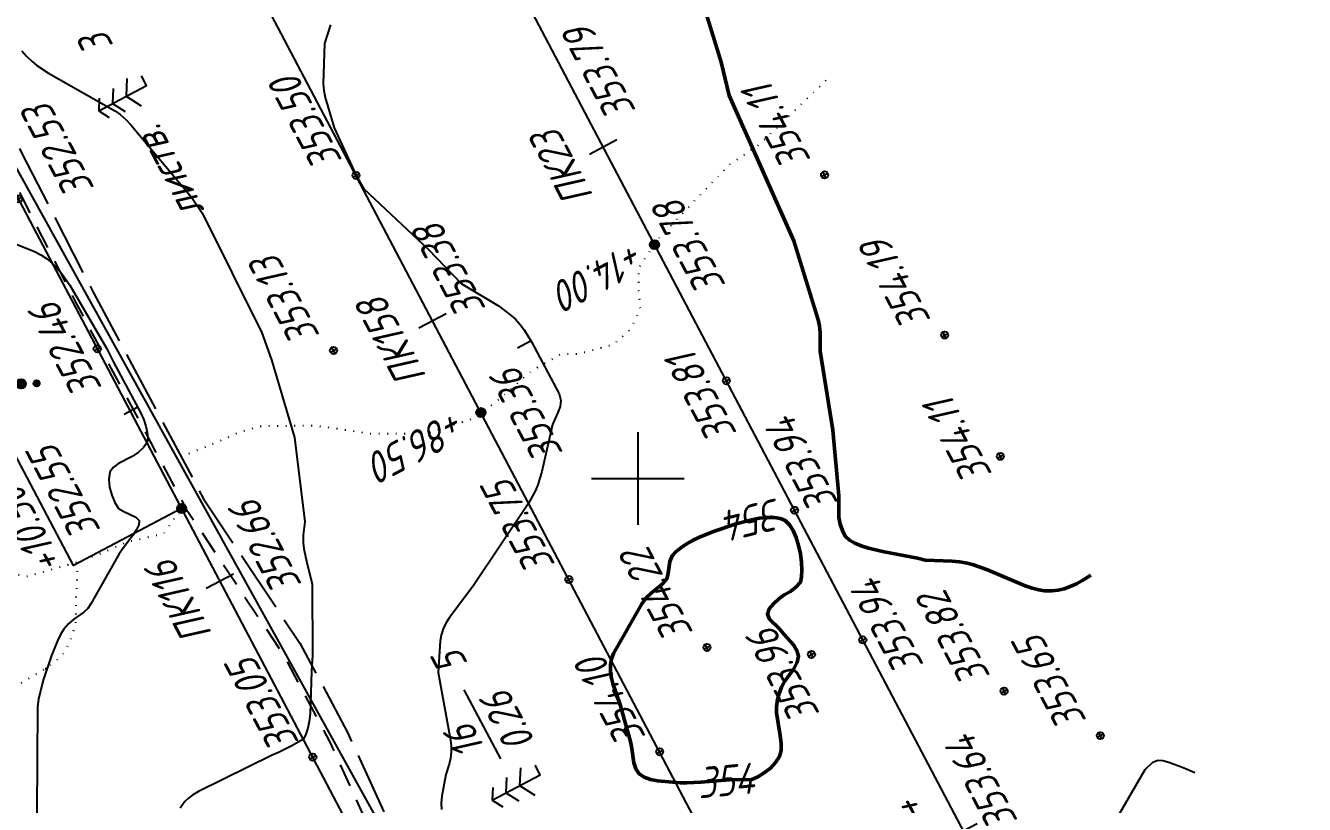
# Model space of a CAD drawing. Extents: x 1517348 to 1518464, y 2188576 to 2190606.
# Drawn here: x 1517520.8 to 1517686.2, y 2190157.8 to 2190258.6 of the extents above; entities that cross this region are included whole.
import ezdxf
from ezdxf.enums import TextEntityAlignment as Align

# ---------------------------------------------------------------- set-up
doc = ezdxf.new("R2010")
doc.units = 0
for name, pattern in [('ИИDash_30_20', [5, 3, -2]), ('ИИDash_80_20', [10, 8, -2]), ('ИИDot', [1, 0, -1])]:
    doc.linetypes.add(name, pattern=pattern)
for name, color, linetype, lineweight in [('ИИ_ГЕОСЕТКА_025', 3, 'Continuous', 25), ('ИИ_ДОРОГА_025', 7, 'Continuous', 25), ('ИИ_КОНТУР_025', 7, 'ИИDot', 25), ('ИИ_ОТМЕТКА_025', 7, 'Continuous', 25), ('ИИ_ПИКЕТАЖ_025', 7, 'Continuous', 25), ('ИИ_РАЗМЕР_025', 7, 'Continuous', 25), ('ИИ_РЕЛЬЕФ_025', 34, 'Continuous', 25), ('ИИ_РЕЛЬЕФ_050', 34, 'Continuous', 50), ('ИИ_ТРАССА_ТРУБ_025', 7, 'Continuous', 25), ('ИИ_УГОДЬЯ_025', 7, 'Continuous', 25)]:
    doc.layers.add(name, color=color, linetype=linetype, lineweight=lineweight)
doc.styles.add('VNIPISIMPLEXCUR', font='simplex.shx', dxfattribs={"width": 0.8, "oblique": 15})
doc.dimstyles.new('ИИ-2000-м-dm$0', dxfattribs={"dimscale": 2, "dimtxt": 2.5, "dimasz": 2.5, "dimexe": 1.25, "dimexo": 0, "dimgap": 1, "dimtad": 1, "dimtoh": 1, "dimzin": 1, "dimdsep": 46, "dimtxsty": 'VNIPISIMPLEXCUR', "dimblk": 'OBLIQUE', "dimcen": 2.5, "dimaunit": 1, "dimadec": 4, "dimazin": 0, "dimtfac": 1, "dimtmove": 1, "dimatfit": 2, "dimfxl": 1, "dimarcsym": 0})
doc.dimstyles.new('ИИ-2000-м-dm$2', dxfattribs={"dimscale": 2, "dimtxt": 2.5, "dimasz": 2.5, "dimexe": 1.25, "dimexo": 0, "dimgap": 1, "dimtad": 2, "dimtoh": 1, "dimzin": 1, "dimdsep": 46, "dimtxsty": 'VNIPISIMPLEXCUR', "dimcen": 2.5, "dimaunit": 1, "dimazin": 0, "dimtfac": 1, "dimtmove": 1, "dimatfit": 2, "dimfxl": 1, "dimarcsym": 0})

# ---------------------------------------------------------------- blocks, each defined once
blk = doc.blocks.new('ИИ053672А')
at = {"color": 0, "linetype": 'Continuous'}
for points in [[(0.7, 3.096), (0, 3.5), (-0.7, 3.096)], [(0, 3.5), (0, 0), (0.7, 0)], [(0.85, 2.009), (0, 2.5), (-0.85, 2.009)], [(1, 0.923), (0, 1.5), (-1, 0.923)]]:
    blk.add_lwpolyline(points, dxfattribs=at)
at = {"color": 0, "linetype": 'Continuous', "style": 'VNIPISIMPLEXCUR', "oblique": 15, "width": 0.8}
blk.add_attdef('RACE1', text='', height=2, dxfattribs=at).set_placement((-2, 2.25), align=Align.RIGHT)
blk.add_attdef('HEIGHT', (2, 2.25), '', height=2, dxfattribs=at)
blk.add_attdef('DISTANCE', text='', height=2, dxfattribs=at).set_placement((8.5, 1.75), align=Align.MIDDLE_LEFT)
blk.add_attdef('RACE2', text='', height=2, dxfattribs=at).set_placement((-2, 1.25), align=Align.TOP_RIGHT)
blk.add_attdef('THICKNESS', text='', height=2, dxfattribs=at).set_placement((2, 1.25), align=Align.TOP_LEFT)
blk = doc.blocks.new('PICKET')
at = {"color": 0, "linetype": 'Continuous', "lineweight": 25}
for p, q in [((-0.23, 0), (0.23, 0)), ((0, 0.23), (0, -0.23))]:
    blk.add_line(p, q, dxfattribs=at)
blk.add_circle((0, 0), 0.23, dxfattribs=at)
at = {"color": 0, "linetype": 'Continuous', "style": 'VNIPISIMPLEXCUR', "oblique": 15, "width": 0.8}
blk.add_attdef('OTMETKA', (1.25, 0.3), '', height=2, dxfattribs=at)
at = {"color": 8, "linetype": 'Continuous', "style": 'VNIPISIMPLEXCUR', "oblique": 15, "width": 0.8, "flags": 1}
blk.add_attdef('NOMER', (1.25, -2.7), '', height=2, dxfattribs=at)
blk = doc.blocks.new('ИИ053952')
at = {"linetype": 'Continuous', "lineweight": 25}
h = blk.add_hatch(color=0, dxfattribs=at)
edge = h.paths.add_edge_path()
edge.add_arc((-1.309, 2.13), 0.2, 0, 360)
h = blk.add_hatch(color=0, dxfattribs=at)
edge = h.paths.add_edge_path()
edge.add_arc((-0.785, 1.278), 0.3, 0, 360)
h = blk.add_hatch(color=0, dxfattribs=at)
edge = h.paths.add_edge_path()
edge.add_arc((1.499, 0.041), 0.3, 0, 360)
h = blk.add_hatch(color=0, dxfattribs=at)
edge = h.paths.add_edge_path()
edge.add_arc((2.499, 0.068), 0.2, 0, 360)
h = blk.add_hatch(color=0, dxfattribs=at)
edge = h.paths.add_edge_path()
edge.add_arc((-0.714, -1.319), 0.3, 0, 360)
h = blk.add_hatch(color=0, dxfattribs=at)
edge = h.paths.add_edge_path()
edge.add_arc((-1.19, -2.198), 0.2, 0, 360)
at = {"color": 0, "linetype": 'Continuous', "lineweight": 25}
for centre, radius in [((-1.309, 2.13), 0.2), ((-0.785, 1.278), 0.3), ((0, 0), 0.4), ((1.499, 0.041), 0.3), ((2.499, 0.068), 0.2), ((-0.714, -1.319), 0.3), ((-1.19, -2.198), 0.2)]:
    blk.add_circle(centre, radius, dxfattribs=at)
blk = doc.blocks.new('ИИ15001')
at = {"color": 0, "linetype": 'Continuous', "lineweight": 25}
blk.add_lwpolyline([(0, 1), (0, -1)], dxfattribs=at)
at = {"color": 0, "linetype": 'Continuous', "lineweight": 25, "style": 'VNIPISIMPLEXCUR', "oblique": 15, "width": 0.8}
blk.add_attdef('STATIONING', text='', height=2, dxfattribs=at).set_placement((0, 2), align=Align.CENTER)
at = {"color": 7, "linetype": 'Continuous', "lineweight": 25, "style": 'VNIPISIMPLEXCUR', "oblique": 15, "width": 0.8}
blk.add_attdef('HEIGHT', text='', height=2, dxfattribs=at).set_placement((0, -2), align=Align.TOP_CENTER)
blk = doc.blocks.new('ИИ15002')
at = {"linetype": 'Continuous', "lineweight": 25}
h = blk.add_hatch(color=0, dxfattribs=at)
edge = h.paths.add_edge_path()
edge.add_arc((0, 0), 0.3, 0, 360)
at = {"color": 0, "linetype": 'Continuous', "lineweight": 25}
blk.add_circle((0, 0), 0.3, dxfattribs=at)
at = {"color": 0, "linetype": 'Continuous', "style": 'VNIPISIMPLEXCUR', "oblique": 15, "width": 0.8}
blk.add_attdef('STATIONING', (1, 1.3), '', height=2, rotation=90, dxfattribs=at)
at = {"color": 7, "linetype": 'Continuous', "style": 'VNIPISIMPLEXCUR', "oblique": 15, "width": 0.8}
blk.add_attdef('HEIGHT', text='', height=2, dxfattribs=at).set_placement((0, -1.3), align=Align.TOP_CENTER)
blk = doc.blocks.new('ИИ053296')
at = {"color": 0, "linetype": 'Continuous', "lineweight": 25}
blk.add_lwpolyline([(0, 0), (1, 0)], dxfattribs=at)
blk = doc.blocks.new('*D23')
at = {"layer": 'Defpoints', "color": 0, "transparency": 16777216}
for p in [(1517433.62, 2190485.82), (1517814.44, 2189993.77), (1517710.22, 2189950.84), (1517583.52, 2189878.79), (1518412.38, 2188627.85)]:
    blk.add_point(p, dxfattribs=at)
at = {"layer": 'ИИ_РАЗМЕР_025', "color": 0, "lineweight": -2, "transparency": 16777216}
for p, q in [((1517701.87, 2189947.56), (1517694.82, 2189960.94)), ((1517709.2, 2189948.67), (1517701.87, 2189947.56))]:
    blk.add_line(p, q, dxfattribs=at)
blk.add_arc((1517718.1, 2189945.8), 9.35, 142.4771, 181.7709, dxfattribs=at)
at = {"layer": 'ИИ_РАЗМЕР_025', "color": 0, "transparency": 16777216}
for points in [[(1517710.25, 2189952), (1517711.11, 2189950.98), (1517713.74, 2189954.07)], [(1517709.4, 2189945.67), (1517708.1, 2189945.35), (1517709.73, 2189941.63)]]:
    blk.add_solid(points, dxfattribs=at)
at = {"layer": 'ИИ_РАЗМЕР_025', "color": 0, "transparency": 16777216, "insert": (1517695.12, 2189953.12), "char_height": 4, "attachment_point": 5, "rotation": 117.7798, "style": 'VNIPISIMPLEXCUR'}
blk.add_mtext("88°41'", dxfattribs=at)
blk = doc.blocks.new('_Oblique')
at = {"color": 0, "linetype": 'ByBlock', "lineweight": -2}
blk.add_line((-0.5, -0.5), (0.5, 0.5), dxfattribs=at)
blk = doc.blocks.new('*D27')
at = {"layer": 'Defpoints', "color": 0, "transparency": 16777216}
for p in [(1517483.76, 2190304.73), (1518396.8, 2188657.42), (1518396.8, 2188657.42)]:
    blk.add_point(p, dxfattribs=at)
at = {"layer": 'ИИ_РАЗМЕР_025', "color": 0, "lineweight": -2, "transparency": 16777216}
for p, q in [((1517483.76, 2190304.73), (1517481.57, 2190303.52)), ((1517483.76, 2190304.73), (1518396.8, 2188657.42)), ((1518396.8, 2188657.42), (1518394.62, 2188656.2))]:
    blk.add_line(p, q, dxfattribs=at)
at = {"layer": 'ИИ_РАЗМЕР_025', "color": 0, "lineweight": -2, "transparency": 16777216, "xscale": 4, "yscale": 4, "zscale": 4}
for p, rotation in [((1517483.76, 2190304.73), 118.9980081626661), ((1518396.8, 2188657.42), 298.9980081626661)]:
    blk.add_blockref('_Oblique', p, dxfattribs=dict(at, rotation=rotation))
at = {"layer": 'ИИ_РАЗМЕР_025', "color": 0, "transparency": 16777216, "insert": (1517937.66, 2189479.62), "char_height": 4, "attachment_point": 5, "rotation": 118.998, "style": 'VNIPISIMPLEXCUR'}
blk.add_mtext('1883.43', dxfattribs=at)
blk = doc.blocks.new('ИИ05012')
at = {"color": 0, "linetype": 'Continuous', "lineweight": 25, "flags": 128}
for points in [[(0, 3), (0, -3)], [(-3, 0), (3, 0)]]:
    blk.add_lwpolyline(points, dxfattribs=at)

msp = doc.modelspace()

# ---------------------------------------------------------------- linework, layer by layer
at = {"layer": 'ИИ_ДОРОГА_025', "linetype": 'ИИDash_80_20', "flags": 128}
msp.add_lwpolyline([(1517446.319, 2190384.679), (1517460.936, 2190356.707), (1517471.716, 2190335.493), (1517488.862, 2190302.777), (1517501.972, 2190277.143), (1517520.373, 2190241.961), (1517529.568, 2190224.008), (1517543.82, 2190197.368), (1517556.261, 2190178.705), (1517562.431, 2190167.125), (1517569.92, 2190150.811), (1517577.373, 2190133.409), (1517584.094, 2190120.381), (1517592.847, 2190103.387), (1517602.808, 2190085.198), (1517615.807, 2190060.523), (1517627.404, 2190038.094), (1517634.27, 2190025.415), (1517639.827, 2190014.862), (1517641.144, 2190012.17), (1517647.098, 2190000)], dxfattribs=at)
at = {"layer": 'ИИ_ДОРОГА_025', "linetype": 'ИИDash_30_20', "flags": 128}
msp.add_lwpolyline([(1517444.015, 2190383.475), (1517458.625, 2190355.516), (1517469.406, 2190334.3), (1517486.554, 2190301.582), (1517499.663, 2190275.949), (1517518.064, 2190240.766), (1517527.264, 2190222.802), (1517541.587, 2190196.031), (1517554.026, 2190177.369), (1517560.1, 2190165.97), (1517567.543, 2190149.756), (1517575.02, 2190132.299), (1517581.784, 2190119.189), (1517590.55, 2190102.168), (1517600.518, 2190083.968), (1517613.502, 2190059.321), (1517625.106, 2190036.877), (1517631.977, 2190024.19), (1517637.508, 2190013.685), (1517638.085, 2190012.505), (1517650.016, 2189989.15), (1517658.785, 2189972.232), (1517661.191, 2189967.582)], dxfattribs=at)
at = {"layer": 'ИИ_КОНТУР_025', "flags": 128}
for points in [[(1517540.897, 2190202.832), (1517545.537, 2190204.688), (1517548.469, 2190206.011), (1517551.117, 2190206.767), (1517557.737, 2190206.861), (1517560.291, 2190206.578), (1517565.303, 2190205.822), (1517569.559, 2190205.822), (1517572.68, 2190205.822), (1517578.544, 2190207.712), (1517581.002, 2190209.413), (1517583.272, 2190211.303), (1517586.393, 2190214.044), (1517590.117, 2190216.135), (1517592.387, 2190216.135), (1517596.926, 2190217.364), (1517599.101, 2190219.348), (1517600.331, 2190221.9), (1517600.142, 2190224.262), (1517600.142, 2190227.286), (1517602.79, 2190231.161), (1517611.964, 2190240.706), (1517615.652, 2190243.163), (1517623.893, 2190251.052), (1517624.678, 2190251.87)], [(1517451.961, 2190236.36), (1517453.252, 2190236.292), (1517464.414, 2190235.914), (1517471.224, 2190237.616), (1517477.277, 2190238.183), (1517483.898, 2190238.183), (1517489.763, 2190237.427), (1517499.032, 2190235.158), (1517504.707, 2190232.89), (1517508.869, 2190228.164), (1517510.193, 2190220.981), (1517507.923, 2190208.694), (1517507.734, 2190199.809), (1517509.815, 2190193.004), (1517514.166, 2190188.657), (1517520.976, 2190187.333), (1517527.597, 2190189.224), (1517530.957, 2190190.47), (1517533.767, 2190191.759), (1517538.65, 2190192.864), (1517541.301, 2190196.564)], [(1517467.77, 2190206.356), (1517468.479, 2190206.397), (1517473.303, 2190206.397), (1517480.909, 2190204.914), (1517488.329, 2190200.465), (1517493.524, 2190195.46), (1517495.75, 2190186.562), (1517499.46, 2190180.816), (1517500.987, 2190173.949), (1517502.849, 2190171.008), (1517504.523, 2190168.544), (1517506.46, 2190168.104), (1517509.631, 2190167.84), (1517512.538, 2190168.984), (1517514.475, 2190170.128), (1517523.394, 2190175.412), (1517523.394, 2190175.412), (1517524.539, 2190176.204), (1517525.596, 2190177.172), (1517526.476, 2190178.668), (1517527.269, 2190181.044), (1517527.357, 2190182.628), (1517527.357, 2190184.741), (1517527.445, 2190186.325), (1517527.533, 2190188.085), (1517527.597, 2190189.224)]]:
    msp.add_lwpolyline(points, dxfattribs=at)
at = {"layer": 'ИИ_ПИКЕТАЖ_025', "color": 4}
msp.add_lwpolyline([(1517540.982, 2190196.118), (1517526.997, 2190188.751), (1517518.46, 2190204.958)], dxfattribs=at)
at = {"layer": 'ИИ_РЕЛЬЕФ_025'}
for points, elevation in [([(1517560.218, 2190258.692), (1517559.465, 2190256.256), (1517559.301, 2190251.036), (1517559.377, 2190250.172), (1517559.554, 2190249.264), (1517560.724, 2190245.364), (1517563.537, 2190239.193), (1517564.529, 2190237.479), (1517572.908, 2190229.621), (1517577.119, 2190225.223), (1517581.969, 2190222.328), (1517583.448, 2190221.202), (1517584.161, 2190220.609), (1517584.743, 2190219.946), (1517585.28, 2190219.229), (1517586.247, 2190217.671), (1517589.823, 2190210.96), (1517590.053, 2190210.064), (1517589.947, 2190209.314), (1517589.653, 2190208.542), (1517588.951, 2190206.985), (1517587.569, 2190200.895), (1517587.071, 2190199.186), (1517586.693, 2190198.345), (1517585.795, 2190196.705), (1517578.642, 2190186.006), (1517575.642, 2190182.009), (1517575.169, 2190181.254), (1517574.812, 2190180.538), (1517574.56, 2190179.738), (1517574.443, 2190178.984), (1517574.166, 2190174.911), (1517575.765, 2190166.134), (1517575.832, 2190165.351), (1517575.845, 2190164.661), (1517575.755, 2190163.769), (1517575.571, 2190163.042), (1517575.146, 2190161.686), (1517574.647, 2190158.877), (1517574.555, 2190157.985), (1517574.591, 2190157.17)], 353.5), ([(1517520.3, 2190255.323), (1517520.921, 2190254.621), (1517521.649, 2190253.923), (1517522.27, 2190253.422), (1517523.777, 2190252.409), (1517532.439, 2190247.53), (1517533.022, 2190247.097), (1517533.806, 2190246.403), (1517534.428, 2190245.745), (1517542.259, 2190236.391), (1517543.673, 2190234.281), (1517551.335, 2190218.841), (1517552.626, 2190215.351), (1517555.601, 2190205.311), (1517556.905, 2190194.387), (1517556.715, 2190192.636), (1517556.713, 2190191.66), (1517556.808, 2190190.874), (1517557.181, 2190189.106), (1517557.854, 2190186.332), (1517557.923, 2190177.123), (1517557.787, 2190175.023), (1517557.604, 2190169.528), (1517557.487, 2190168.555), (1517557.311, 2190167.673), (1517557.063, 2190166.903), (1517556.73, 2190166.266), (1517555.167, 2190165.348), (1517553.525, 2190164.553), (1517552.675, 2190164.201), (1517543.151, 2190159.508), (1517542.446, 2190159.061), (1517541.855, 2190158.625), (1517541.392, 2190158.2), (1517540.792, 2190157.347)], 353), ([(1517519.472, 2190230.364), (1517521.949, 2190229.337), (1517522.746, 2190228.922), (1517523.513, 2190228.434), (1517524.243, 2190227.85), (1517524.852, 2190227.24), (1517525.43, 2190226.551), (1517526.511, 2190224.985), (1517531.276, 2190216.859), (1517532.151, 2190215.048), (1517535.714, 2190208.441), (1517536.075, 2190207.577), (1517536.352, 2190206.758), (1517536.529, 2190205.994), (1517536.59, 2190205.293), (1517536.52, 2190204.663), (1517536.034, 2190203.987), (1517535.387, 2190203.375), (1517534.6, 2190202.833), (1517532.811, 2190201.917), (1517532.113, 2190201.412), (1517531.702, 2190200.814), (1517531.56, 2190199.905), (1517531.661, 2190198.88), (1517531.942, 2190197.841), (1517532.342, 2190196.889), (1517532.8, 2190196.125), (1517533.512, 2190195.698), (1517535.067, 2190195.004), (1517535.481, 2190194.541), (1517535.437, 2190193.974), (1517535.114, 2190193.299), (1517534.606, 2190192.553), (1517533.404, 2190190.99), (1517532.896, 2190190.244), (1517529.241, 2190183.772), (1517528.833, 2190183.178), (1517528.328, 2190182.699), (1517527.018, 2190181.771), (1517526.342, 2190181.206), (1517525.739, 2190180.496), (1517525.328, 2190179.815), (1517524.918, 2190178.996), (1517524.128, 2190177.08), (1517523.117, 2190174.007), (1517522.475, 2190171.492), (1517522.339, 2190170.411), (1517522.26, 2190156.756)], 352.5), ([(1517656.879, 2190147.267), (1517665.608, 2190162.359), (1517666.594, 2190163.276), (1517667.245, 2190163.535), (1517667.902, 2190163.503), (1517668.694, 2190163.303), (1517670.537, 2190162.579), (1517672.051, 2190161.942)], 353.5)]:
    msp.add_lwpolyline(points, dxfattribs=dict(at, elevation=elevation))
at = {"layer": 'ИИ_РЕЛЬЕФ_050', "elevation": 354}
msp.add_lwpolyline([(1517608.485, 2190261.269), (1517610.774, 2190253.86), (1517611.804, 2190249.524), (1517620.179, 2190230.756), (1517623.331, 2190220.535), (1517623.489, 2190219.759), (1517623.581, 2190218.894), (1517623.594, 2190216.471), (1517625.235, 2190206.246), (1517625.988, 2190197.763), (1517626.002, 2190194.928), (1517626.17, 2190194.071), (1517626.452, 2190193.276), (1517626.809, 2190192.521), (1517627.36, 2190192.027), (1517628.059, 2190191.613), (1517628.883, 2190191.267), (1517629.81, 2190190.975), (1517631.874, 2190190.506), (1517636.19, 2190189.671), (1517637.171, 2190189.409), (1517640.667, 2190189.292), (1517641.593, 2190189.2), (1517642.583, 2190189.031), (1517643.402, 2190188.817), (1517645.227, 2190188.151), (1517650.117, 2190186.103), (1517651.019, 2190185.8), (1517651.857, 2190185.582), (1517652.614, 2190185.472), (1517653.553, 2190185.455), (1517654.384, 2190185.539), (1517655.158, 2190185.724), (1517655.929, 2190186.005), (1517656.747, 2190186.38), (1517657.415, 2190186.735), (1517658.59, 2190187.494)], dxfattribs=at)
msp.add_lwpolyline([(1517618.307, 2190180.54), (1517617.043, 2190181.804), (1517616.747, 2190182.444), (1517616.984, 2190183.106), (1517617.56, 2190183.778), (1517618.224, 2190184.43), (1517618.926, 2190184.927), (1517619.745, 2190185.384), (1517620.448, 2190185.949), (1517621.041, 2190186.588), (1517621.182, 2190187.272), (1517621.225, 2190188.146), (1517621.172, 2190189.149), (1517621.027, 2190190.223), (1517620.796, 2190191.306), (1517620.48, 2190192.339), (1517620.085, 2190193.262), (1517619.613, 2190194.014), (1517619.07, 2190194.535), (1517618.428, 2190194.822), (1517617.638, 2190194.954), (1517616.733, 2190194.953), (1517615.743, 2190194.842), (1517614.7, 2190194.644), (1517612.578, 2190194.074), (1517609.779, 2190193.128), (1517607.958, 2190192.391), (1517607.082, 2190191.962), (1517606.265, 2190191.499), (1517605.534, 2190191.008), (1517604.915, 2190190.495), (1517604.437, 2190189.965), (1517604.121, 2190189.252), (1517603.925, 2190187.732), (1517603.732, 2190187.01), (1517603.184, 2190186.353), (1517601.735, 2190185.169), (1517601.054, 2190184.536), (1517600.517, 2190183.764), (1517596.845, 2190177.34), (1517596.593, 2190176.657), (1517596.449, 2190175.855), (1517596.457, 2190175.122), (1517596.559, 2190174.334), (1517596.762, 2190173.457), (1517597.771, 2190170.593), (1517599.043, 2190165.957), (1517599.217, 2190165.07), (1517599.484, 2190163.224), (1517599.74, 2190162.41), (1517600.186, 2190161.764), (1517600.815, 2190161.343), (1517601.612, 2190161.059), (1517602.526, 2190160.878), (1517605.463, 2190160.635), (1517606.339, 2190160.602), (1517608.15, 2190160.683), (1517611.842, 2190161.02), (1517614.734, 2190161.061), (1517615.517, 2190161.409), (1517616.355, 2190161.902), (1517617.162, 2190162.518), (1517617.815, 2190163.258), (1517618.339, 2190164.028), (1517618.529, 2190164.807), (1517618.538, 2190165.726), (1517618.425, 2190166.728), (1517617.941, 2190169.685), (1517617.927, 2190170.469), (1517618.052, 2190171.384), (1517618.255, 2190172.153), (1517618.558, 2190172.974), (1517618.98, 2190173.736), (1517620.168, 2190175.386), (1517620.624, 2190176.217), (1517620.783, 2190177.012), (1517620.579, 2190177.741), (1517620.12, 2190178.45), (1517618.875, 2190179.84)], close=True, dxfattribs=at)
at = {"layer": 'ИИ_ТРАССА_ТРУБ_025', "color": 34}
msp.add_lwpolyline([(1517809.905, 2189835.887), (1517460.164, 2190499.797)], dxfattribs=at)
at = {"layer": 'ИИ_ТРАССА_ТРУБ_025', "color": 4}
for points in [[(1518412.378, 2188627.85), (1517433.622, 2190485.815)], [(1518412.378, 2188627.85), (1517433.622, 2190485.815)], [(1517676.426, 2189939.015), (1517585.06, 2190112.46), (1517446.28, 2190375.86), (1517398.189, 2190467.15)], [(1517676.426, 2189939.015), (1517585.06, 2190112.46), (1517446.28, 2190375.86), (1517398.189, 2190467.15)]]:
    msp.add_lwpolyline(points, dxfattribs=at)
at = {"layer": 'ИИ_УГОДЬЯ_025'}
msp.add_lwpolyline([(1517582.252, 2190163.741), (1517577.549, 2190172.668)], dxfattribs=at)

# ---------------------------------------------------------------- block references
at = {"layer": 'ИИ_ГЕОСЕТКА_025', "xscale": 2, "yscale": 2, "zscale": 2}
msp.add_blockref('ИИ05012', (1517600, 2190200), dxfattribs=at)
at = {"layer": 'ИИ_ОТМЕТКА_025', "xscale": 2, "yscale": 2, "zscale": 2, "rotation": 117.7797222222222}
for p, values in [((1517624.15, 2190239.27, 354.11), {'OTMETKA': '354.11'}), ((1517563.539, 2190239.193, 353.5), {'OTMETKA': '353.50'}), ((1517639.68, 2190218.54, 354.19), {'OTMETKA': '354.19'}), ((1517560.63, 2190216.55, 353.13), {'OTMETKA': '353.13'}), ((1517591.079, 2190186.916, 353.75), {'OTMETKA': '353.75'}), ((1517608.934, 2190178.127, 354.22), {'OTMETKA': '354.22'}), ((1517647.37, 2190172.48, 353.82), {'OTMETKA': '353.82'}), ((1517659.82, 2190166.72, 353.65), {'OTMETKA': '353.65'}), ((1517557.95, 2190163.94, 353.05), {'OTMETKA': '353.05'}), ((1517602.817, 2190164.633, 354.1), {'OTMETKA': '354.10'})]:
    msp.add_blockref('PICKET', p, dxfattribs=at).add_auto_attribs(values)
at = {"layer": 'ИИ_ОТМЕТКА_025'}
ref = msp.add_blockref('PICKET', (1517519.88, 2190236.16, 352.53), dxfattribs=dict(at, xscale=2, yscale=2, zscale=2, rotation=117.7797222222222))
ref.add_attrib('OTMETKA', '352.53', (1517529.781, 2190237.534, 352.53), dxfattribs={"layer": '0', "color": 0, "linetype": 'Continuous', "height": 4, "rotation": 117.77972, "style": 'VNIPISIMPLEXCUR', "oblique": 15, "width": 0.8})
ref = msp.add_blockref('PICKET', (1517530.06, 2190216.77, 352.46), dxfattribs=dict(at, xscale=2, yscale=2, zscale=2, rotation=117.7797222222222))
ref.add_attrib('OTMETKA', '352.46', (1517530.766, 2190211.714, 352.46), dxfattribs={"layer": '0', "color": 0, "linetype": 'Continuous', "height": 4, "rotation": 117.77972, "style": 'VNIPISIMPLEXCUR', "oblique": 15, "width": 0.8})
ref = msp.add_blockref('PICKET', (1517611.442, 2190212.627, 353.81), dxfattribs=dict(at, xscale=2, yscale=2, zscale=2, rotation=117.7797222222222))
ref.add_attrib('OTMETKA', '353.81', (1517612.888, 2190205.837, 353.81), dxfattribs={"layer": '0', "color": 0, "linetype": 'Continuous', "height": 4, "rotation": 117.77972, "style": 'VNIPISIMPLEXCUR', "oblique": 15, "width": 0.8})
ref = msp.add_blockref('PICKET', (1517646.885, 2190202.847, 354.11), dxfattribs=dict(at, xscale=2, yscale=2, zscale=2, rotation=117.7797222222222))
ref.add_attrib('OTMETKA', '354.11', (1517645.904, 2190200.559, 354.11), dxfattribs={"layer": '0', "color": 0, "linetype": 'Continuous', "height": 4, "rotation": 117.77972, "style": 'VNIPISIMPLEXCUR', "oblique": 15, "width": 0.8})
ref = msp.add_blockref('PICKET', (1517620.265, 2190195.879, 353.94), dxfattribs=dict(at, xscale=2, yscale=2, zscale=2, rotation=117.7797222222222))
ref.add_attrib('OTMETKA', '353.94', (1517626.033, 2190196.81, 353.94), dxfattribs={"layer": '0', "color": 0, "linetype": 'Continuous', "height": 4, "rotation": 117.77972, "style": 'VNIPISIMPLEXCUR', "oblique": 15, "width": 0.8})
ref = msp.add_blockref('PICKET', (1517629.096, 2190179.114, 353.94), dxfattribs=dict(at, xscale=2, yscale=2, zscale=2, rotation=117.7797222222222))
ref.add_attrib('OTMETKA', '353.94', (1517637.074, 2190175.852, 353.94), dxfattribs={"layer": '0', "color": 0, "linetype": 'Continuous', "height": 4, "rotation": 117.77972, "style": 'VNIPISIMPLEXCUR', "oblique": 15, "width": 0.8})
ref = msp.add_blockref('PICKET', (1517622.456, 2190177.222, 353.96), dxfattribs=dict(at, xscale=2, yscale=2, zscale=2, rotation=117.7797222222222))
ref.add_attrib('OTMETKA', '353.96', (1517623.615, 2190169.548, 353.96), dxfattribs={"layer": '0', "color": 0, "linetype": 'Continuous', "height": 4, "rotation": 117.77972, "style": 'VNIPISIMPLEXCUR', "oblique": 15, "width": 0.8})
at = {"layer": 'ИИ_ПИКЕТАЖ_025', "color": 34}
ref = msp.add_blockref('ИИ15001', (1517595.498, 2190242.894, 353.79), dxfattribs=dict(at, xscale=2, yscale=2, zscale=2, rotation=117.7798))
ref.add_attrib('STATIONING', 'ПК23', dxfattribs={"layer": '0', "color": 0, "linetype": 'Continuous', "lineweight": 25, "height": 4, "rotation": 117.7798, "style": 'VNIPISIMPLEXCUR', "oblique": 15, "width": 0.8}).set_placement((1517591.959, 2190241.029), align=Align.CENTER)
ref.add_attrib('HEIGHT', '353.79', dxfattribs={"layer": '0', "color": 7, "linetype": 'Continuous', "lineweight": 25, "height": 4, "rotation": 117.7798, "style": 'VNIPISIMPLEXCUR', "oblique": 15, "width": 0.8}).set_placement((1517593.284, 2190251.417), align=Align.TOP_CENTER)
ref = msp.add_blockref('ИИ15002', (1517602.162, 2190230.243, 353.78), dxfattribs=dict(at, xscale=2, yscale=2, zscale=2, rotation=117.7797961859177))
ref.add_attrib('STATIONING', '+14.00', (1517599.607, 2190230.816, 0.42), dxfattribs={"layer": '0', "color": 0, "linetype": 'Continuous', "height": 4, "rotation": 207.7798, "style": 'VNIPISIMPLEXCUR', "oblique": 15, "width": 0.8})
ref.add_attrib('HEIGHT', '353.78', dxfattribs={"layer": '0', "color": 7, "linetype": 'Continuous', "height": 4, "rotation": 117.7798, "style": 'VNIPISIMPLEXCUR', "oblique": 15, "width": 0.8}).set_placement((1517604.893, 2190228.85, 0.42), align=Align.TOP_CENTER)
at = {"layer": 'ИИ_ПИКЕТАЖ_025', "color": 4}
ref = msp.add_blockref('ИИ15001', (1517573.444, 2190220.392, 353.38), dxfattribs=dict(at, xscale=2, yscale=2, zscale=2, rotation=117.7798))
ref.add_attrib('STATIONING', 'ПК158', dxfattribs={"layer": '0', "color": 0, "linetype": 'Continuous', "lineweight": 25, "height": 4, "rotation": 117.7798, "style": 'VNIPISIMPLEXCUR', "oblique": 15, "width": 0.8}).set_placement((1517569.905, 2190218.527), align=Align.CENTER)
ref.add_attrib('HEIGHT', '353.38', dxfattribs={"layer": '0', "color": 7, "linetype": 'Continuous', "lineweight": 25, "height": 4, "rotation": 117.7798, "style": 'VNIPISIMPLEXCUR', "oblique": 15, "width": 0.8}).set_placement((1517573.856, 2190225.834), align=Align.TOP_CENTER)
ref = msp.add_blockref('ИИ15002', (1517579.701, 2190208.513, 353.36), dxfattribs=dict(at, xscale=2, yscale=2, zscale=2, rotation=117.7797961859177))
ref.add_attrib('STATIONING', '+86.50', (1517576.469, 2190209.071), dxfattribs={"layer": '0', "color": 0, "linetype": 'Continuous', "height": 4, "rotation": 207.7798, "style": 'VNIPISIMPLEXCUR', "oblique": 15, "width": 0.8})
ref.add_attrib('HEIGHT', '353.36', dxfattribs={"layer": '0', "color": 7, "linetype": 'Continuous', "height": 4, "rotation": 117.7798, "style": 'VNIPISIMPLEXCUR', "oblique": 15, "width": 0.8}).set_placement((1517583.865, 2190207.124), align=Align.TOP_CENTER)
ref = msp.add_blockref('ИИ15002', (1517540.982, 2190196.118, 352.55), dxfattribs=dict(at, xscale=2, yscale=2, zscale=2, rotation=117.7838166559177))
ref.add_attrib('STATIONING', '+10.50', (1517525.723, 2190188.827), dxfattribs={"layer": '0', "color": 0, "linetype": 'Continuous', "height": 4, "rotation": 117.78382, "style": 'VNIPISIMPLEXCUR', "oblique": 15, "width": 0.8})
ref.add_attrib('HEIGHT', '352.55', dxfattribs={"layer": '0', "color": 7, "linetype": 'Continuous', "height": 4, "rotation": 117.78382, "style": 'VNIPISIMPLEXCUR', "oblique": 15, "width": 0.8}).set_placement((1517524.054, 2190197.138), align=Align.TOP_CENTER)
ref = msp.add_blockref('ИИ15001', (1517545.922, 2190186.742, 352.66), dxfattribs=dict(at, xscale=2, yscale=2, zscale=2, rotation=117.7838))
ref.add_attrib('STATIONING', 'ПК116', dxfattribs={"layer": '0', "color": 0, "linetype": 'Continuous', "lineweight": 25, "height": 4, "rotation": 117.7838, "style": 'VNIPISIMPLEXCUR', "oblique": 15, "width": 0.8}).set_placement((1517542.383, 2190184.878), align=Align.CENTER)
ref.add_attrib('HEIGHT', '352.66', dxfattribs={"layer": '0', "color": 7, "linetype": 'Continuous', "lineweight": 25, "height": 4, "rotation": 117.7838, "style": 'VNIPISIMPLEXCUR', "oblique": 15, "width": 0.8}).set_placement((1517550.079, 2190190.072), align=Align.TOP_CENTER)
at = {"layer": 'ИИ_ПИКЕТАЖ_025', "color": 34}
ref = msp.add_blockref('ИИ15001', (1517642.106, 2190154.419, 353.64), dxfattribs=dict(at, xscale=2, yscale=2, zscale=2, rotation=117.7798))
ref.add_attrib('STATIONING', 'ПК24', dxfattribs={"layer": '0', "color": 0, "linetype": 'Continuous', "lineweight": 25, "height": 4, "rotation": 117.7798, "style": 'VNIPISIMPLEXCUR', "oblique": 15, "width": 0.8}).set_placement((1517638.161, 2190154.078), align=Align.CENTER)
ref.add_attrib('HEIGHT', '353.64', dxfattribs={"layer": '0', "color": 7, "linetype": 'Continuous', "lineweight": 25, "height": 4, "rotation": 117.7798, "style": 'VNIPISIMPLEXCUR', "oblique": 15, "width": 0.8}).set_placement((1517642.664, 2190159.602), align=Align.TOP_CENTER)
at = {"layer": 'ИИ_РЕЛЬЕФ_025', "xscale": 2, "yscale": 2, "zscale": 2}
for p, rotation in [((1517586.174, 2190217.79, 353.5), 208.5775217959177), ((1517535.304, 2190209.201, 352.5), 207.5618898859177)]:
    msp.add_blockref('ИИ053296', p, dxfattribs=dict(at, rotation=rotation))
at = {"layer": 'ИИ_УГОДЬЯ_025'}
ref = msp.add_blockref('ИИ053672А', (1517536.453, 2190250.833), dxfattribs=dict(at, xscale=2, yscale=2, zscale=2, rotation=117.7797222222222))
ref.add_attrib('RACE1', 'листв.', dxfattribs={"layer": '0', "color": 0, "linetype": 'Continuous', "height": 4, "rotation": 117.77972, "style": 'VNIPISIMPLEXCUR', "oblique": 15, "width": 0.8}).set_placement((1517538.005, 2190246.096), align=Align.RIGHT)
ref.add_attrib('HEIGHT', '3', (1517532.248, 2190255.996), dxfattribs={"layer": '0', "color": 0, "linetype": 'Continuous', "height": 4, "rotation": 117.77972, "style": 'VNIPISIMPLEXCUR', "oblique": 15, "width": 0.8})
at = {"layer": 'ИИ_УГОДЬЯ_025', "xscale": 2, "yscale": 2, "zscale": 2}
msp.add_blockref('ИИ053952', (1517517.215, 2190212.158), dxfattribs=at)
at = {"layer": 'ИИ_УГОДЬЯ_025'}
ref = msp.add_blockref('ИИ053672А', (1517587.361, 2190161.656), dxfattribs=dict(at, xscale=2, yscale=2, zscale=2, rotation=117.7797222222222))
ref.add_attrib('RACE1', 'листв.', dxfattribs={"layer": '0', "color": 0, "linetype": 'Continuous', "height": 4, "rotation": 117.77972, "style": 'VNIPISIMPLEXCUR', "oblique": 15, "width": 0.8}).set_placement((1517585.244, 2190156.02), align=Align.RIGHT)
ref.add_attrib('RACE2', 'кедр', dxfattribs={"layer": '0', "color": 0, "linetype": 'Continuous', "height": 4, "rotation": 117.77972, "style": 'VNIPISIMPLEXCUR', "oblique": 15, "width": 0.8}).set_placement((1517588.266, 2190153.809), align=Align.TOP_RIGHT)
ref.add_attrib('HEIGHT', '16', (1517580.355, 2190165.014), dxfattribs={"layer": '0', "color": 0, "linetype": 'Continuous', "height": 4, "rotation": 117.77972, "style": 'VNIPISIMPLEXCUR', "oblique": 15, "width": 0.8})
ref.add_attrib('THICKNESS', '0.26', dxfattribs={"layer": '0', "color": 0, "linetype": 'Continuous', "height": 4, "rotation": 117.77972, "style": 'VNIPISIMPLEXCUR', "oblique": 15, "width": 0.8}).set_placement((1517583.285, 2190164.03), align=Align.TOP_LEFT)
ref.add_attrib('DISTANCE', '5', dxfattribs={"layer": '0', "color": 0, "linetype": 'Continuous', "height": 4, "rotation": 117.77972, "style": 'VNIPISIMPLEXCUR', "oblique": 15, "width": 0.8}).set_placement((1517576.341, 2190175.066), align=Align.MIDDLE_LEFT)

# ---------------------------------------------------------------- texts
at = {"layer": 'ИИ_РЕЛЬЕФ_025', "style": 'VNIPISIMPLEXCUR', "oblique": 15, "width": 0.8}
for rotation, p in [(193.72593, (1517615, 2190194.701, 354)), (5.22655, (1517611.317, 2190160.91, 354))]:
    msp.add_text('354', height=4, rotation=rotation, dxfattribs=at).set_placement(p, align=Align.MIDDLE)

# ---------------------------------------------------------------- dimensions: what is measured, and where the dimension line sits
at = {"layer": 'ИИ_РАЗМЕР_025'}
dim = msp.add_angular_dim_2l(base=(1517710.224, 2189950.843), line1=((1518412.378, 2188627.85), (1517433.622, 2190485.815)), line2=((1517814.441, 2189993.765), (1517583.525, 2189878.795)), dimstyle='ИИ-2000-м-dm$2', override={"dimtxt": 2, "dimasz": 2, "dimgap": 0.5}, dxfattribs=at)
dim.commit()
dim.dimension.update_dxf_attribs({"geometry": '*D23', "text_midpoint": (1517695.12, 2189953.116), "dimtype": 162})
dim = msp.add_aligned_dim(p1=(1517483.755, 2190304.733), p2=(1518396.803, 2188657.416), distance=0, dimstyle='ИИ-2000-м-dm$0', override={"dimtxt": 2, "dimasz": 2, "dimgap": 0.5, "dimzin": 0}, dxfattribs=at)
dim.commit()
dim.dimension.update_dxf_attribs({"geometry": '*D27', "text_midpoint": (1517937.655, 2189479.62)})

doc.saveas('drawing.dxf')
